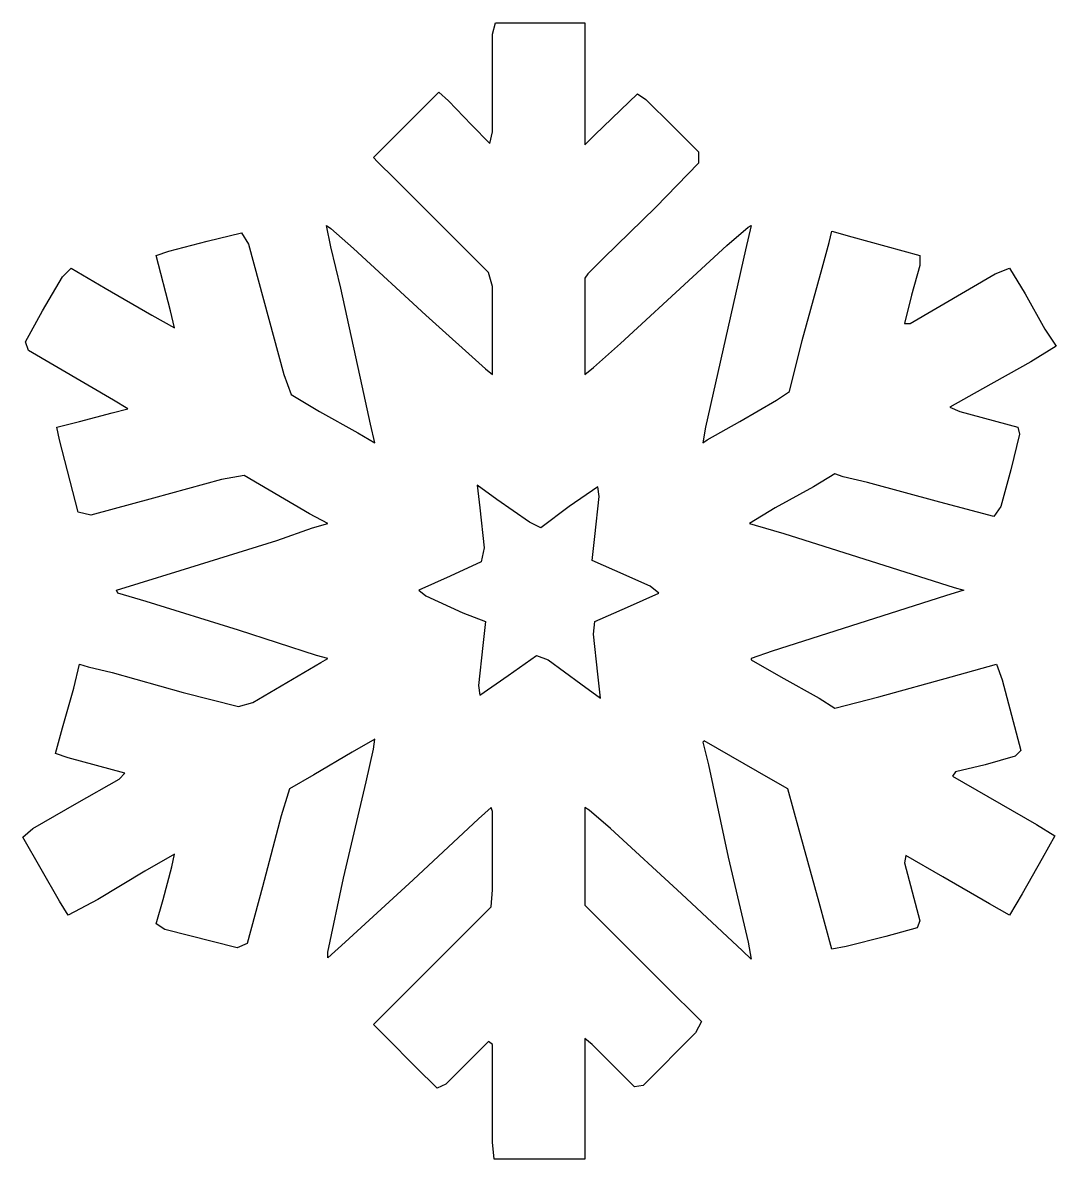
# Model space of a CAD drawing. Header units: centimetres. Extents: x -33.8 to 29.1, y -41.9 to 41.6.
# Drawn here: x 16.96 to 25.67, y -25.19 to -15.61 of the extents above; entities that cross this region are included whole.
import ezdxf

# ---------------------------------------------------------------- set-up
doc = ezdxf.new("R2010")
doc.units = ezdxf.units.CM
doc.header["$MEASUREMENT"] = 0
doc.layers.add('layer 1', color=7, linetype='Continuous')

msp = doc.modelspace()

# ---------------------------------------------------------------- linework, layer by layer
at = {"layer": 'layer 1', "color": 177}
for points, knots in [([(25.45016, -18.4677), (25.45016, -18.4677), (25.66548, -18.3362), (25.66548, -18.3362), (25.66548, -18.3362), (25.66548, -18.3362), (25.56977, -18.19272), (25.56977, -18.19272), (25.56977, -18.19272), (25.56977, -18.19272), (25.40231, -17.89382), (25.40231, -17.89382), (25.40231, -17.89382), (25.40231, -17.89382), (25.27073, -17.67861), (25.27073, -17.67861), (25.27073, -17.67861), (25.27073, -17.67861), (25.15112, -17.72643), (25.15112, -17.72643), (25.15112, -17.72643), (25.15112, -17.72643), (24.43341, -18.14488), (24.43341, -18.14488), (24.43341, -18.14488), (24.43341, -18.14488), (24.38557, -18.14488), (24.38557, -18.14488), (24.38557, -18.14488), (24.38557, -18.14488), (24.44536, -17.90577), (24.44536, -17.90577), (24.44536, -17.90577), (24.44536, -17.90577), (24.51715, -17.65469), (24.51715, -17.65469), (24.51715, -17.65469), (24.51715, -17.65469), (24.51715, -17.571), (24.51715, -17.571), (24.51715, -17.571), (24.51715, -17.571), (23.94297, -17.41558), (23.94297, -17.41558), (23.94297, -17.41558), (23.94297, -17.41558), (23.77552, -17.36776), (23.77552, -17.36776), (23.77552, -17.36776), (23.77552, -17.36776), (23.7516, -17.46339), (23.7516, -17.46339), (23.7516, -17.46339), (23.7516, -17.46339), (23.69178, -17.67861), (23.69178, -17.67861), (23.69178, -17.67861), (23.69178, -17.67861), (23.52433, -18.28838), (23.52433, -18.28838), (23.52433, -18.28838), (23.52433, -18.28838), (23.41667, -18.71879), (23.41667, -18.71879), (23.41667, -18.71879), (23.41667, -18.71879), (23.309, -18.79052), (23.309, -18.79052), (23.309, -18.79052), (23.309, -18.79052), (22.99799, -18.9699), (22.99799, -18.9699), (22.99799, -18.9699), (22.99799, -18.9699), (22.72288, -19.12532), (22.72288, -19.12532), (22.72288, -19.12532), (22.72288, -19.12532), (22.68701, -19.14922), (22.68701, -19.14922), (22.68701, -19.14922), (22.68701, -19.14922), (22.71093, -19.01769), (22.71093, -19.01769), (22.71093, -19.01769), (22.71093, -19.01769), (23.04586, -17.52319), (23.04586, -17.52319), (23.04586, -17.52319), (23.04586, -17.52319), (23.09371, -17.31992), (23.09371, -17.31992), (23.09371, -17.31992), (23.09371, -17.31992), (23.06979, -17.33189), (23.06979, -17.33189), (23.06979, -17.33189), (23.06979, -17.33189), (22.89033, -17.48732), (22.89033, -17.48732), (22.89033, -17.48732), (22.89033, -17.48732), (22.60327, -17.75035), (22.60327, -17.75035), (22.60327, -17.75035), (22.60327, -17.75035), (21.99322, -18.31228), (21.99322, -18.31228), (21.99322, -18.31228), (21.99322, -18.31228), (21.76595, -18.51555), (21.76595, -18.51555), (21.76595, -18.51555), (21.76595, -18.51555), (21.69416, -18.57531), (21.69416, -18.57531), (21.69416, -18.57531), (21.69416, -18.57531), (21.69416, -18.37207), (21.69416, -18.37207), (21.69416, -18.37207), (21.69416, -18.37207), (21.69416, -18.00143), (21.69416, -18.00143), (21.69416, -18.00143), (21.69416, -18.00143), (21.69416, -17.76229), (21.69416, -17.76229), (21.69416, -17.76229), (21.69416, -17.76229), (21.71808, -17.72643), (21.71808, -17.72643), (21.71808, -17.72643), (21.71808, -17.72643), (21.84966, -17.59492), (21.84966, -17.59492), (21.84966, -17.59492), (21.84966, -17.59492), (22.29226, -17.16449), (22.29226, -17.16449), (22.29226, -17.16449), (22.29226, -17.16449), (22.65111, -16.79386), (22.65111, -16.79386), (22.65111, -16.79386), (22.65111, -16.79386), (22.65111, -16.6982), (22.65111, -16.6982), (22.65111, -16.6982), (22.65111, -16.6982), (22.43579, -16.48298), (22.43579, -16.48298), (22.43579, -16.48298), (22.43579, -16.48298), (22.20852, -16.25582), (22.20852, -16.25582), (22.20852, -16.25582), (22.20852, -16.25582), (22.13675, -16.208), (22.13675, -16.208), (22.13675, -16.208), (22.13675, -16.208), (21.7779, -16.55475), (21.7779, -16.55475), (21.7779, -16.55475), (21.7779, -16.55475), (21.69416, -16.63843), (21.69416, -16.63843), (21.69416, -16.63843), (21.69416, -16.63843), (21.69416, -16.36343), (21.69416, -16.36343), (21.69416, -16.36343), (21.69416, -16.36343), (21.69416, -15.9091), (21.69416, -15.9091), (21.69416, -15.9091), (21.69416, -15.9091), (21.69416, -15.6102), (21.69416, -15.6102), (21.69416, -15.6102), (21.69416, -15.6102), (21.5626, -15.6102), (21.5626, -15.6102), (21.5626, -15.6102), (21.5626, -15.6102), (21.22767, -15.6102), (21.22767, -15.6102), (21.22767, -15.6102), (21.22767, -15.6102), (20.94058, -15.6102), (20.94058, -15.6102), (20.94058, -15.6102), (20.94058, -15.6102), (20.91666, -15.70584), (20.91666, -15.70584), (20.91666, -15.70584), (20.91666, -15.70584), (20.91666, -16.53083), (20.91666, -16.53083), (20.91666, -16.53083), (20.91666, -16.53083), (20.89274, -16.62646), (20.89274, -16.62646), (20.89274, -16.62646), (20.89274, -16.62646), (20.73723, -16.47103), (20.73723, -16.47103), (20.73723, -16.47103), (20.73723, -16.47103), (20.54583, -16.26777), (20.54583, -16.26777), (20.54583, -16.26777), (20.54583, -16.26777), (20.46212, -16.19606), (20.46212, -16.19606), (20.46212, -16.19606), (20.46212, -16.19606), (20.30661, -16.35148), (20.30661, -16.35148), (20.30661, -16.35148), (20.30661, -16.35148), (20.06739, -16.59059), (20.06739, -16.59059), (20.06739, -16.59059), (20.06739, -16.59059), (19.91189, -16.74604), (19.91189, -16.74604), (19.91189, -16.74604), (19.91189, -16.74604), (19.94776, -16.78188), (19.94776, -16.78188), (19.94776, -16.78188), (19.94776, -16.78188), (20.09131, -16.92536), (20.09131, -16.92536), (20.09131, -16.92536), (20.09131, -16.92536), (20.53388, -17.36776), (20.53388, -17.36776), (20.53388, -17.36776), (20.53388, -17.36776), (20.88076, -17.71448), (20.88076, -17.71448), (20.88076, -17.71448), (20.88076, -17.71448), (20.91666, -17.83403), (20.91666, -17.83403), (20.91666, -17.83403), (20.91666, -17.83403), (20.91666, -18.18078), (20.91666, -18.18078), (20.91666, -18.18078), (20.91666, -18.18078), (20.91666, -18.5036), (20.91666, -18.5036), (20.91666, -18.5036), (20.91666, -18.5036), (20.91666, -18.57531), (20.91666, -18.57531), (20.91666, -18.57531), (20.91666, -18.57531), (20.85684, -18.52749), (20.85684, -18.52749), (20.85684, -18.52749), (20.85684, -18.52749), (20.35445, -18.07317), (20.35445, -18.07317), (20.35445, -18.07317), (20.35445, -18.07317), (19.74441, -17.51121), (19.74441, -17.51121), (19.74441, -17.51121), (19.74441, -17.51121), (19.55303, -17.34384), (19.55303, -17.34384), (19.55303, -17.34384), (19.55303, -17.34384), (19.51714, -17.31992), (19.51714, -17.31992), (19.51714, -17.31992), (19.51714, -17.31992), (19.55303, -17.49926), (19.55303, -17.49926), (19.55303, -17.49926), (19.55303, -17.49926), (19.63674, -17.84598), (19.63674, -17.84598), (19.63674, -17.84598), (19.63674, -17.84598), (19.81617, -18.67097), (19.81617, -18.67097), (19.81617, -18.67097), (19.81617, -18.67097), (19.88796, -18.99379), (19.88796, -18.99379), (19.88796, -18.99379), (19.88796, -18.99379), (19.92383, -19.14922), (19.92383, -19.14922), (19.92383, -19.14922), (19.92383, -19.14922), (19.7803, -19.06553), (19.7803, -19.06553), (19.7803, -19.06553), (19.7803, -19.06553), (19.45732, -18.88618), (19.45732, -18.88618), (19.45732, -18.88618), (19.45732, -18.88618), (19.2181, -18.74271), (19.2181, -18.74271), (19.2181, -18.74271), (19.2181, -18.74271), (19.15828, -18.57531), (19.15828, -18.57531), (19.15828, -18.57531), (19.15828, -18.57531), (18.85924, -17.47537), (18.85924, -17.47537), (18.85924, -17.47537), (18.85924, -17.47537), (18.79943, -17.37971), (18.79943, -17.37971), (18.79943, -17.37971), (18.79943, -17.37971), (18.51236, -17.45145), (18.51236, -17.45145), (18.51236, -17.45145), (18.51236, -17.45145), (18.18938, -17.53513), (18.18938, -17.53513), (18.18938, -17.53513), (18.18938, -17.53513), (18.08172, -17.571), (18.08172, -17.571), (18.08172, -17.571), (18.08172, -17.571), (18.20135, -18.0373), (18.20135, -18.0373), (18.20135, -18.0373), (18.20135, -18.0373), (18.23722, -18.18078), (18.23722, -18.18078), (18.23722, -18.18078), (18.23722, -18.18078), (18.04585, -18.07317), (18.04585, -18.07317), (18.04585, -18.07317), (18.04585, -18.07317), (17.6511, -17.84598), (17.6511, -17.84598), (17.6511, -17.84598), (17.6511, -17.84598), (17.36403, -17.67861), (17.36403, -17.67861), (17.36403, -17.67861), (17.36403, -17.67861), (17.29224, -17.75035), (17.29224, -17.75035), (17.29224, -17.75035), (17.29224, -17.75035), (17.12479, -18.0373), (17.12479, -18.0373), (17.12479, -18.0373), (17.12479, -18.0373), (16.98123, -18.30033), (16.98123, -18.30033), (16.98123, -18.30033), (16.98123, -18.30033), (17.00518, -18.37207), (17.00518, -18.37207), (17.00518, -18.37207), (17.00518, -18.37207), (17.72286, -18.79052), (17.72286, -18.79052), (17.72286, -18.79052), (17.72286, -18.79052), (17.8425, -18.86226), (17.8425, -18.86226), (17.8425, -18.86226), (17.8425, -18.86226), (17.71091, -18.89813), (17.71091, -18.89813), (17.71091, -18.89813), (17.71091, -18.89813), (17.4358, -18.9699), (17.4358, -18.9699), (17.4358, -18.9699), (17.4358, -18.9699), (17.2444, -19.01769), (17.2444, -19.01769), (17.2444, -19.01769), (17.2444, -19.01769), (17.26832, -19.12532), (17.26832, -19.12532), (17.26832, -19.12532), (17.26832, -19.12532), (17.42383, -19.73507), (17.42383, -19.73507), (17.42383, -19.73507), (17.42383, -19.73507), (17.53149, -19.75899), (17.53149, -19.75899), (17.53149, -19.75899), (17.53149, -19.75899), (18.05779, -19.61551), (18.05779, -19.61551), (18.05779, -19.61551), (18.05779, -19.61551), (18.63197, -19.46009), (18.63197, -19.46009), (18.63197, -19.46009), (18.63197, -19.46009), (18.82335, -19.42419), (18.82335, -19.42419), (18.82335, -19.42419), (18.82335, -19.42419), (19.3736, -19.74702), (19.3736, -19.74702), (19.3736, -19.74702), (19.3736, -19.74702), (19.52911, -19.83073), (19.52911, -19.83073), (19.52911, -19.83073), (19.52911, -19.83073), (19.39753, -19.8666), (19.39753, -19.8666), (19.39753, -19.8666), (19.39753, -19.8666), (19.09846, -19.9742), (19.09846, -19.9742), (19.09846, -19.9742), (19.09846, -19.9742), (18.28507, -20.22529), (18.28507, -20.22529), (18.28507, -20.22529), (18.28507, -20.22529), (17.93819, -20.3329), (17.93819, -20.3329), (17.93819, -20.3329), (17.93819, -20.3329), (17.74681, -20.39266), (17.74681, -20.39266), (17.74681, -20.39266), (17.74681, -20.39266), (17.75876, -20.41658), (17.75876, -20.41658), (17.75876, -20.41658), (17.75876, -20.41658), (17.998, -20.48832), (17.998, -20.48832), (17.998, -20.48832), (17.998, -20.48832), (18.7755, -20.72743), (18.7755, -20.72743), (18.7755, -20.72743), (18.7755, -20.72743), (19.4334, -20.94264), (19.4334, -20.94264), (19.4334, -20.94264), (19.4334, -20.94264), (19.52911, -20.96656), (19.52911, -20.96656), (19.52911, -20.96656), (19.52911, -20.96656), (19.46929, -21.00243), (19.46929, -21.00243), (19.46929, -21.00243), (19.46929, -21.00243), (18.89511, -21.3372), (18.89511, -21.3372), (18.89511, -21.3372), (18.89511, -21.3372), (18.7755, -21.37307), (18.7755, -21.37307), (18.7755, -21.37307), (18.7755, -21.37307), (18.30899, -21.25352), (18.30899, -21.25352), (18.30899, -21.25352), (18.30899, -21.25352), (17.71091, -21.08612), (17.71091, -21.08612), (17.71091, -21.08612), (17.71091, -21.08612), (17.50757, -21.0383), (17.50757, -21.0383), (17.50757, -21.0383), (17.50757, -21.0383), (17.4358, -21.01438), (17.4358, -21.01438), (17.4358, -21.01438), (17.4358, -21.01438), (17.38796, -21.21762), (17.38796, -21.21762), (17.38796, -21.21762), (17.38796, -21.21762), (17.29224, -21.55242), (17.29224, -21.55242), (17.29224, -21.55242), (17.29224, -21.55242), (17.23245, -21.76763), (17.23245, -21.76763), (17.23245, -21.76763), (17.23245, -21.76763), (17.34009, -21.8035), (17.34009, -21.8035), (17.34009, -21.8035), (17.34009, -21.8035), (17.81858, -21.935), (17.81858, -21.935), (17.81858, -21.935), (17.81858, -21.935), (17.77073, -21.98282), (17.77073, -21.98282), (17.77073, -21.98282), (17.77073, -21.98282), (17.41188, -22.18609), (17.41188, -22.18609), (17.41188, -22.18609), (17.41188, -22.18609), (17.04105, -22.4013), (17.04105, -22.4013), (17.04105, -22.4013), (17.04105, -22.4013), (16.95731, -22.47304), (16.95731, -22.47304), (16.95731, -22.47304), (16.95731, -22.47304), (17.26832, -23.01105), (17.26832, -23.01105), (17.26832, -23.01105), (17.26832, -23.01105), (17.34009, -23.13063), (17.34009, -23.13063), (17.34009, -23.13063), (17.34009, -23.13063), (17.59131, -22.9991), (17.59131, -22.9991), (17.59131, -22.9991), (17.59131, -22.9991), (17.98603, -22.75996), (17.98603, -22.75996), (17.98603, -22.75996), (17.98603, -22.75996), (18.23722, -22.61652), (18.23722, -22.61652), (18.23722, -22.61652), (18.23722, -22.61652), (18.2133, -22.72412), (18.2133, -22.72412), (18.2133, -22.72412), (18.2133, -22.72412), (18.14153, -22.9991), (18.14153, -22.9991), (18.14153, -22.9991), (18.14153, -22.9991), (18.08172, -23.20237), (18.08172, -23.20237), (18.08172, -23.20237), (18.08172, -23.20237), (18.15351, -23.25019), (18.15351, -23.25019), (18.15351, -23.25019), (18.15351, -23.25019), (18.76356, -23.40561), (18.76356, -23.40561), (18.76356, -23.40561), (18.76356, -23.40561), (18.84727, -23.36974), (18.84727, -23.36974), (18.84727, -23.36974), (18.84727, -23.36974), (18.97885, -22.89149), (18.97885, -22.89149), (18.97885, -22.89149), (18.97885, -22.89149), (19.13436, -22.29369), (19.13436, -22.29369), (19.13436, -22.29369), (19.13436, -22.29369), (19.19418, -22.1024), (19.19418, -22.1024), (19.19418, -22.1024), (19.19418, -22.1024), (19.20612, -22.06653), (19.20612, -22.06653), (19.20612, -22.06653), (19.20612, -22.06653), (19.40947, -21.94695), (19.40947, -21.94695), (19.40947, -21.94695), (19.40947, -21.94695), (19.73246, -21.75566), (19.73246, -21.75566), (19.73246, -21.75566), (19.73246, -21.75566), (19.92383, -21.64805), (19.92383, -21.64805), (19.92383, -21.64805), (19.92383, -21.64805), (19.91189, -21.73174), (19.91189, -21.73174), (19.91189, -21.73174), (19.91189, -21.73174), (19.85207, -22.00674), (19.85207, -22.00674), (19.85207, -22.00674), (19.85207, -22.00674), (19.66067, -22.81976), (19.66067, -22.81976), (19.66067, -22.81976), (19.66067, -22.81976), (19.52911, -23.44148), (19.52911, -23.44148), (19.52911, -23.44148), (19.52911, -23.44148), (19.52911, -23.48929), (19.52911, -23.48929), (19.52911, -23.48929), (19.52911, -23.48929), (19.67264, -23.35779), (19.67264, -23.35779), (19.67264, -23.35779), (19.67264, -23.35779), (20.24679, -22.83173), (20.24679, -22.83173), (20.24679, -22.83173), (20.24679, -22.83173), (20.79705, -22.31762), (20.79705, -22.31762), (20.79705, -22.31762), (20.79705, -22.31762), (20.90468, -22.22196), (20.90468, -22.22196), (20.90468, -22.22196), (20.90468, -22.22196), (20.91666, -22.25782), (20.91666, -22.25782), (20.91666, -22.25782), (20.91666, -22.25782), (20.91666, -22.91542), (20.91666, -22.91542), (20.91666, -22.91542), (20.91666, -22.91542), (20.90468, -23.05889), (20.90468, -23.05889), (20.90468, -23.05889), (20.90468, -23.05889), (20.60565, -23.35779), (20.60565, -23.35779), (20.60565, -23.35779), (20.60565, -23.35779), (20.16305, -23.80017), (20.16305, -23.80017), (20.16305, -23.80017), (20.16305, -23.80017), (19.91189, -24.05125), (19.91189, -24.05125), (19.91189, -24.05125), (19.91189, -24.05125), (20.01952, -24.15886), (20.01952, -24.15886), (20.01952, -24.15886), (20.01952, -24.15886), (20.27071, -24.40994), (20.27071, -24.40994), (20.27071, -24.40994), (20.27071, -24.40994), (20.45014, -24.58929), (20.45014, -24.58929), (20.45014, -24.58929), (20.45014, -24.58929), (20.52191, -24.55339), (20.52191, -24.55339), (20.52191, -24.55339), (20.52191, -24.55339), (20.88076, -24.19473), (20.88076, -24.19473), (20.88076, -24.19473), (20.88076, -24.19473), (20.91666, -24.21865), (20.91666, -24.21865), (20.91666, -24.21865), (20.91666, -24.21865), (20.91666, -24.60124), (20.91666, -24.60124), (20.91666, -24.60124), (20.91666, -24.60124), (20.91666, -25.04361), (20.91666, -25.04361), (20.91666, -25.04361), (20.91666, -25.04361), (20.9286, -25.18709), (20.9286, -25.18709), (20.9286, -25.18709), (20.9286, -25.18709), (21.51476, -25.18709), (21.51476, -25.18709), (21.51476, -25.18709), (21.51476, -25.18709), (21.69416, -25.18709), (21.69416, -25.18709), (21.69416, -25.18709), (21.69416, -25.18709), (21.69416, -24.9599), (21.69416, -24.9599), (21.69416, -24.9599), (21.69416, -24.9599), (21.69416, -24.50558), (21.69416, -24.50558), (21.69416, -24.50558), (21.69416, -24.50558), (21.69416, -24.17081), (21.69416, -24.17081), (21.69416, -24.17081), (21.69416, -24.17081), (21.75398, -24.21865), (21.75398, -24.21865), (21.75398, -24.21865), (21.75398, -24.21865), (21.94538, -24.40994), (21.94538, -24.40994), (21.94538, -24.40994), (21.94538, -24.40994), (22.11283, -24.57731), (22.11283, -24.57731), (22.11283, -24.57731), (22.11283, -24.57731), (22.1846, -24.56537), (22.1846, -24.56537), (22.1846, -24.56537), (22.1846, -24.56537), (22.62719, -24.12299), (22.62719, -24.12299), (22.62719, -24.12299), (22.62719, -24.12299), (22.67503, -24.02733), (22.67503, -24.02733), (22.67503, -24.02733), (22.67503, -24.02733), (22.36402, -23.71648), (22.36402, -23.71648), (22.36402, -23.71648), (22.36402, -23.71648), (21.90948, -23.26216), (21.90948, -23.26216), (21.90948, -23.26216), (21.90948, -23.26216), (21.75398, -23.10671), (21.75398, -23.10671), (21.75398, -23.10671), (21.75398, -23.10671), (21.69416, -23.04695), (21.69416, -23.04695), (21.69416, -23.04695), (21.69416, -23.04695), (21.69416, -22.85565), (21.69416, -22.85565), (21.69416, -22.85565), (21.69416, -22.85565), (21.69416, -22.47304), (21.69416, -22.47304), (21.69416, -22.47304), (21.69416, -22.47304), (21.69416, -22.22196), (21.69416, -22.22196), (21.69416, -22.22196), (21.69416, -22.22196), (21.73005, -22.24588), (21.73005, -22.24588), (21.73005, -22.24588), (21.73005, -22.24588), (21.90948, -22.4013), (21.90948, -22.4013), (21.90948, -22.4013), (21.90948, -22.4013), (22.50755, -22.95129), (22.50755, -22.95129), (22.50755, -22.95129), (22.50755, -22.95129), (23.02194, -23.42953), (23.02194, -23.42953), (23.02194, -23.42953), (23.02194, -23.42953), (23.09371, -23.50127), (23.09371, -23.50127), (23.09371, -23.50127), (23.09371, -23.50127), (23.06979, -23.35779), (23.06979, -23.35779), (23.06979, -23.35779), (23.06979, -23.35779), (22.90231, -22.64044), (22.90231, -22.64044), (22.90231, -22.64044), (22.90231, -22.64044), (22.73485, -21.86326), (22.73485, -21.86326), (22.73485, -21.86326), (22.73485, -21.86326), (22.68701, -21.67197), (22.68701, -21.67197), (22.68701, -21.67197), (22.68701, -21.67197), (22.69896, -21.66002), (22.69896, -21.66002), (22.69896, -21.66002), (22.69896, -21.66002), (23.26116, -21.98282), (23.26116, -21.98282), (23.26116, -21.98282), (23.26116, -21.98282), (23.40469, -22.06653), (23.40469, -22.06653), (23.40469, -22.06653), (23.40469, -22.06653), (23.50038, -22.41325), (23.50038, -22.41325), (23.50038, -22.41325), (23.50038, -22.41325), (23.66786, -23.02302), (23.66786, -23.02302), (23.66786, -23.02302), (23.66786, -23.02302), (23.77552, -23.41758), (23.77552, -23.41758), (23.77552, -23.41758), (23.77552, -23.41758), (23.89513, -23.39366), (23.89513, -23.39366), (23.89513, -23.39366), (23.89513, -23.39366), (24.23006, -23.30995), (24.23006, -23.30995), (24.23006, -23.30995), (24.23006, -23.30995), (24.49323, -23.23824), (24.49323, -23.23824), (24.49323, -23.23824), (24.49323, -23.23824), (24.51715, -23.17845), (24.51715, -23.17845), (24.51715, -23.17845), (24.51715, -23.17845), (24.38557, -22.68825), (24.38557, -22.68825), (24.38557, -22.68825), (24.38557, -22.68825), (24.39751, -22.62846), (24.39751, -22.62846), (24.39751, -22.62846), (24.39751, -22.62846), (24.70853, -22.80781), (24.70853, -22.80781), (24.70853, -22.80781), (24.70853, -22.80781), (25.10325, -23.03497), (25.10325, -23.03497), (25.10325, -23.03497), (25.10325, -23.03497), (25.27073, -23.13063), (25.27073, -23.13063), (25.27073, -23.13063), (25.27073, -23.13063), (25.37839, -22.95129), (25.37839, -22.95129), (25.37839, -22.95129), (25.37839, -22.95129), (25.54584, -22.65236), (25.54584, -22.65236), (25.54584, -22.65236), (25.54584, -22.65236), (25.65351, -22.46106), (25.65351, -22.46106), (25.65351, -22.46106), (25.65351, -22.46106), (25.498, -22.36543), (25.498, -22.36543), (25.498, -22.36543), (25.498, -22.36543), (24.79227, -21.95892), (24.79227, -21.95892), (24.79227, -21.95892), (24.79227, -21.95892), (24.81619, -21.92306), (24.81619, -21.92306), (24.81619, -21.92306), (24.81619, -21.92306), (25.06738, -21.86326), (25.06738, -21.86326), (25.06738, -21.86326), (25.06738, -21.86326), (25.31857, -21.79153), (25.31857, -21.79153), (25.31857, -21.79153), (25.31857, -21.79153), (25.36642, -21.74371), (25.36642, -21.74371), (25.36642, -21.74371), (25.36642, -21.74371), (25.21091, -21.14591), (25.21091, -21.14591), (25.21091, -21.14591), (25.21091, -21.14591), (25.16307, -21.01438), (25.16307, -21.01438), (25.16307, -21.01438), (25.16307, -21.01438), (24.78029, -21.12199), (24.78029, -21.12199), (24.78029, -21.12199), (24.78029, -21.12199), (24.17024, -21.28936), (24.17024, -21.28936), (24.17024, -21.28936), (24.17024, -21.28936), (23.79944, -21.38502), (23.79944, -21.38502), (23.79944, -21.38502), (23.79944, -21.38502), (23.66786, -21.30133), (23.66786, -21.30133), (23.66786, -21.30133), (23.66786, -21.30133), (23.3449, -21.12199), (23.3449, -21.12199), (23.3449, -21.12199), (23.3449, -21.12199), (23.09371, -20.97851), (23.09371, -20.97851), (23.09371, -20.97851), (23.09371, -20.97851), (23.09371, -20.96656), (23.09371, -20.96656), (23.09371, -20.96656), (23.09371, -20.96656), (23.27313, -20.90677), (23.27313, -20.90677), (23.27313, -20.90677), (23.27313, -20.90677), (24.73245, -20.4405), (24.73245, -20.4405), (24.73245, -20.4405), (24.73245, -20.4405), (24.88795, -20.39266), (24.88795, -20.39266), (24.88795, -20.39266), (24.88795, -20.39266), (24.80421, -20.36874), (24.80421, -20.36874), (24.80421, -20.36874), (24.80421, -20.36874), (24.1583, -20.1655), (24.1583, -20.1655), (24.1583, -20.1655), (24.1583, -20.1655), (23.36882, -19.91441), (23.36882, -19.91441), (23.36882, -19.91441), (23.36882, -19.91441), (23.12958, -19.84268), (23.12958, -19.84268), (23.12958, -19.84268), (23.12958, -19.84268), (23.08173, -19.83073), (23.08173, -19.83073), (23.08173, -19.83073), (23.08173, -19.83073), (23.29703, -19.6992), (23.29703, -19.6992), (23.29703, -19.6992), (23.29703, -19.6992), (23.62001, -19.51985), (23.62001, -19.51985), (23.62001, -19.51985), (23.62001, -19.51985), (23.79944, -19.41225), (23.79944, -19.41225), (23.79944, -19.41225), (23.79944, -19.41225), (23.87121, -19.43617), (23.87121, -19.43617), (23.87121, -19.43617), (23.87121, -19.43617), (24.07456, -19.48398), (24.07456, -19.48398), (24.07456, -19.48398), (24.07456, -19.48398), (24.6846, -19.65138), (24.6846, -19.65138), (24.6846, -19.65138), (24.6846, -19.65138), (25.13915, -19.77094), (25.13915, -19.77094), (25.13915, -19.77094), (25.13915, -19.77094), (25.19896, -19.68725), (25.19896, -19.68725), (25.19896, -19.68725), (25.19896, -19.68725), (25.2827, -19.37638), (25.2827, -19.37638), (25.2827, -19.37638), (25.2827, -19.37638), (25.35447, -19.07748), (25.35447, -19.07748), (25.35447, -19.07748), (25.35447, -19.07748), (25.3425, -19.01769), (25.3425, -19.01769), (25.3425, -19.01769), (25.3425, -19.01769), (24.85206, -18.88618), (24.85206, -18.88618), (24.85206, -18.88618), (24.85206, -18.88618), (24.76834, -18.85031), (24.76834, -18.85031), (24.76834, -18.85031), (24.76834, -18.85031), (25.04346, -18.69489), (25.04346, -18.69489), (25.04346, -18.69489), (25.04346, -18.69489), (25.45016, -18.4677), (25.45016, -18.4677)], [0, 0, 0, 0, 0.003876, 0.003876, 0.003876, 0.003876, 0.0077519, 0.0077519, 0.0077519, 0.0077519, 0.0116279, 0.0116279, 0.0116279, 0.0116279, 0.0155039, 0.0155039, 0.0155039, 0.0155039, 0.0193798, 0.0193798, 0.0193798, 0.0193798, 0.0232558, 0.0232558, 0.0232558, 0.0232558, 0.0271318, 0.0271318, 0.0271318, 0.0271318, 0.0310078, 0.0310078, 0.0310078, 0.0310078, 0.0348837, 0.0348837, 0.0348837, 0.0348837, 0.0387597, 0.0387597, 0.0387597, 0.0387597, 0.0426357, 0.0426357, 0.0426357, 0.0426357, 0.0465116, 0.0465116, 0.0465116, 0.0465116, 0.0503876, 0.0503876, 0.0503876, 0.0503876, 0.0542636, 0.0542636, 0.0542636, 0.0542636, 0.0581395, 0.0581395, 0.0581395, 0.0581395, 0.0620155, 0.0620155, 0.0620155, 0.0620155, 0.0658915, 0.0658915, 0.0658915, 0.0658915, 0.0697674, 0.0697674, 0.0697674, 0.0697674, 0.0736434, 0.0736434, 0.0736434, 0.0736434, 0.0775194, 0.0775194, 0.0775194, 0.0775194, 0.0813953, 0.0813953, 0.0813953, 0.0813953, 0.0852713, 0.0852713, 0.0852713, 0.0852713, 0.0891473, 0.0891473, 0.0891473, 0.0891473, 0.0930233, 0.0930233, 0.0930233, 0.0930233, 0.0968992, 0.0968992, 0.0968992, 0.0968992, 0.1007752, 0.1007752, 0.1007752, 0.1007752, 0.1046512, 0.1046512, 0.1046512, 0.1046512, 0.1085271, 0.1085271, 0.1085271, 0.1085271, 0.1124031, 0.1124031, 0.1124031, 0.1124031, 0.1162791, 0.1162791, 0.1162791, 0.1162791, 0.120155, 0.120155, 0.120155, 0.120155, 0.124031, 0.124031, 0.124031, 0.124031, 0.127907, 0.127907, 0.127907, 0.127907, 0.1317829, 0.1317829, 0.1317829, 0.1317829, 0.1356589, 0.1356589, 0.1356589, 0.1356589, 0.1395349, 0.1395349, 0.1395349, 0.1395349, 0.1434109, 0.1434109, 0.1434109, 0.1434109, 0.1472868, 0.1472868, 0.1472868, 0.1472868, 0.1511628, 0.1511628, 0.1511628, 0.1511628, 0.1550388, 0.1550388, 0.1550388, 0.1550388, 0.1589147, 0.1589147, 0.1589147, 0.1589147, 0.1627907, 0.1627907, 0.1627907, 0.1627907, 0.1666667, 0.1666667, 0.1666667, 0.1666667, 0.1705426, 0.1705426, 0.1705426, 0.1705426, 0.1744186, 0.1744186, 0.1744186, 0.1744186, 0.1782946, 0.1782946, 0.1782946, 0.1782946, 0.1821705, 0.1821705, 0.1821705, 0.1821705, 0.1860465, 0.1860465, 0.1860465, 0.1860465, 0.1899225, 0.1899225, 0.1899225, 0.1899225, 0.1937984, 0.1937984, 0.1937984, 0.1937984, 0.1976744, 0.1976744, 0.1976744, 0.1976744, 0.2015504, 0.2015504, 0.2015504, 0.2015504, 0.2054264, 0.2054264, 0.2054264, 0.2054264, 0.2093023, 0.2093023, 0.2093023, 0.2093023, 0.2131783, 0.2131783, 0.2131783, 0.2131783, 0.2170543, 0.2170543, 0.2170543, 0.2170543, 0.2209302, 0.2209302, 0.2209302, 0.2209302, 0.2248062, 0.2248062, 0.2248062, 0.2248062, 0.2286822, 0.2286822, 0.2286822, 0.2286822, 0.2325581, 0.2325581, 0.2325581, 0.2325581, 0.2364341, 0.2364341, 0.2364341, 0.2364341, 0.2403101, 0.2403101, 0.2403101, 0.2403101, 0.244186, 0.244186, 0.244186, 0.244186, 0.248062, 0.248062, 0.248062, 0.248062, 0.251938, 0.251938, 0.251938, 0.251938, 0.255814, 0.255814, 0.255814, 0.255814, 0.2596899, 0.2596899, 0.2596899, 0.2596899, 0.2635659, 0.2635659, 0.2635659, 0.2635659, 0.2674419, 0.2674419, 0.2674419, 0.2674419, 0.2713178, 0.2713178, 0.2713178, 0.2713178, 0.2751938, 0.2751938, 0.2751938, 0.2751938, 0.2790698, 0.2790698, 0.2790698, 0.2790698, 0.2829457, 0.2829457, 0.2829457, 0.2829457, 0.2868217, 0.2868217, 0.2868217, 0.2868217, 0.2906977, 0.2906977, 0.2906977, 0.2906977, 0.2945736, 0.2945736, 0.2945736, 0.2945736, 0.2984496, 0.2984496, 0.2984496, 0.2984496, 0.3023256, 0.3023256, 0.3023256, 0.3023256, 0.3062016, 0.3062016, 0.3062016, 0.3062016, 0.3100775, 0.3100775, 0.3100775, 0.3100775, 0.3139535, 0.3139535, 0.3139535, 0.3139535, 0.3178295, 0.3178295, 0.3178295, 0.3178295, 0.3217054, 0.3217054, 0.3217054, 0.3217054, 0.3255814, 0.3255814, 0.3255814, 0.3255814, 0.3294574, 0.3294574, 0.3294574, 0.3294574, 0.3333333, 0.3333333, 0.3333333, 0.3333333, 0.3372093, 0.3372093, 0.3372093, 0.3372093, 0.3410853, 0.3410853, 0.3410853, 0.3410853, 0.3449612, 0.3449612, 0.3449612, 0.3449612, 0.3488372, 0.3488372, 0.3488372, 0.3488372, 0.3527132, 0.3527132, 0.3527132, 0.3527132, 0.3565891, 0.3565891, 0.3565891, 0.3565891, 0.3604651, 0.3604651, 0.3604651, 0.3604651, 0.3643411, 0.3643411, 0.3643411, 0.3643411, 0.3682171, 0.3682171, 0.3682171, 0.3682171, 0.372093, 0.372093, 0.372093, 0.372093, 0.375969, 0.375969, 0.375969, 0.375969, 0.379845, 0.379845, 0.379845, 0.379845, 0.3837209, 0.3837209, 0.3837209, 0.3837209, 0.3875969, 0.3875969, 0.3875969, 0.3875969, 0.3914729, 0.3914729, 0.3914729, 0.3914729, 0.3953488, 0.3953488, 0.3953488, 0.3953488, 0.3992248, 0.3992248, 0.3992248, 0.3992248, 0.4031008, 0.4031008, 0.4031008, 0.4031008, 0.4069767, 0.4069767, 0.4069767, 0.4069767, 0.4108527, 0.4108527, 0.4108527, 0.4108527, 0.4147287, 0.4147287, 0.4147287, 0.4147287, 0.4186047, 0.4186047, 0.4186047, 0.4186047, 0.4224806, 0.4224806, 0.4224806, 0.4224806, 0.4263566, 0.4263566, 0.4263566, 0.4263566, 0.4302326, 0.4302326, 0.4302326, 0.4302326, 0.4341085, 0.4341085, 0.4341085, 0.4341085, 0.4379845, 0.4379845, 0.4379845, 0.4379845, 0.4418605, 0.4418605, 0.4418605, 0.4418605, 0.4457364, 0.4457364, 0.4457364, 0.4457364, 0.4496124, 0.4496124, 0.4496124, 0.4496124, 0.4534884, 0.4534884, 0.4534884, 0.4534884, 0.4573643, 0.4573643, 0.4573643, 0.4573643, 0.4612403, 0.4612403, 0.4612403, 0.4612403, 0.4651163, 0.4651163, 0.4651163, 0.4651163, 0.4689922, 0.4689922, 0.4689922, 0.4689922, 0.4728682, 0.4728682, 0.4728682, 0.4728682, 0.4767442, 0.4767442, 0.4767442, 0.4767442, 0.4806202, 0.4806202, 0.4806202, 0.4806202, 0.4844961, 0.4844961, 0.4844961, 0.4844961, 0.4883721, 0.4883721, 0.4883721, 0.4883721, 0.4922481, 0.4922481, 0.4922481, 0.4922481, 0.496124, 0.496124, 0.496124, 0.496124, 0.5, 0.5, 0.5, 0.5, 0.503876, 0.503876, 0.503876, 0.503876, 0.5077519, 0.5077519, 0.5077519, 0.5077519, 0.5116279, 0.5116279, 0.5116279, 0.5116279, 0.5155039, 0.5155039, 0.5155039, 0.5155039, 0.5193798, 0.5193798, 0.5193798, 0.5193798, 0.5232558, 0.5232558, 0.5232558, 0.5232558, 0.5271318, 0.5271318, 0.5271318, 0.5271318, 0.5310078, 0.5310078, 0.5310078, 0.5310078, 0.5348837, 0.5348837, 0.5348837, 0.5348837, 0.5387597, 0.5387597, 0.5387597, 0.5387597, 0.5426357, 0.5426357, 0.5426357, 0.5426357, 0.5465116, 0.5465116, 0.5465116, 0.5465116, 0.5503876, 0.5503876, 0.5503876, 0.5503876, 0.5542636, 0.5542636, 0.5542636, 0.5542636, 0.5581395, 0.5581395, 0.5581395, 0.5581395, 0.5620155, 0.5620155, 0.5620155, 0.5620155, 0.5658915, 0.5658915, 0.5658915, 0.5658915, 0.5697674, 0.5697674, 0.5697674, 0.5697674, 0.5736434, 0.5736434, 0.5736434, 0.5736434, 0.5775194, 0.5775194, 0.5775194, 0.5775194, 0.5813953, 0.5813953, 0.5813953, 0.5813953, 0.5852713, 0.5852713, 0.5852713, 0.5852713, 0.5891473, 0.5891473, 0.5891473, 0.5891473, 0.5930233, 0.5930233, 0.5930233, 0.5930233, 0.5968992, 0.5968992, 0.5968992, 0.5968992, 0.6007752, 0.6007752, 0.6007752, 0.6007752, 0.6046512, 0.6046512, 0.6046512, 0.6046512, 0.6085271, 0.6085271, 0.6085271, 0.6085271, 0.6124031, 0.6124031, 0.6124031, 0.6124031, 0.6162791, 0.6162791, 0.6162791, 0.6162791, 0.620155, 0.620155, 0.620155, 0.620155, 0.624031, 0.624031, 0.624031, 0.624031, 0.627907, 0.627907, 0.627907, 0.627907, 0.6317829, 0.6317829, 0.6317829, 0.6317829, 0.6356589, 0.6356589, 0.6356589, 0.6356589, 0.6395349, 0.6395349, 0.6395349, 0.6395349, 0.6434109, 0.6434109, 0.6434109, 0.6434109, 0.6472868, 0.6472868, 0.6472868, 0.6472868, 0.6511628, 0.6511628, 0.6511628, 0.6511628, 0.6550388, 0.6550388, 0.6550388, 0.6550388, 0.6589147, 0.6589147, 0.6589147, 0.6589147, 0.6627907, 0.6627907, 0.6627907, 0.6627907, 0.6666667, 0.6666667, 0.6666667, 0.6666667, 0.6705426, 0.6705426, 0.6705426, 0.6705426, 0.6744186, 0.6744186, 0.6744186, 0.6744186, 0.6782946, 0.6782946, 0.6782946, 0.6782946, 0.6821705, 0.6821705, 0.6821705, 0.6821705, 0.6860465, 0.6860465, 0.6860465, 0.6860465, 0.6899225, 0.6899225, 0.6899225, 0.6899225, 0.6937984, 0.6937984, 0.6937984, 0.6937984, 0.6976744, 0.6976744, 0.6976744, 0.6976744, 0.7015504, 0.7015504, 0.7015504, 0.7015504, 0.7054264, 0.7054264, 0.7054264, 0.7054264, 0.7093023, 0.7093023, 0.7093023, 0.7093023, 0.7131783, 0.7131783, 0.7131783, 0.7131783, 0.7170543, 0.7170543, 0.7170543, 0.7170543, 0.7209302, 0.7209302, 0.7209302, 0.7209302, 0.7248062, 0.7248062, 0.7248062, 0.7248062, 0.7286822, 0.7286822, 0.7286822, 0.7286822, 0.7325581, 0.7325581, 0.7325581, 0.7325581, 0.7364341, 0.7364341, 0.7364341, 0.7364341, 0.7403101, 0.7403101, 0.7403101, 0.7403101, 0.744186, 0.744186, 0.744186, 0.744186, 0.748062, 0.748062, 0.748062, 0.748062, 0.751938, 0.751938, 0.751938, 0.751938, 0.755814, 0.755814, 0.755814, 0.755814, 0.7596899, 0.7596899, 0.7596899, 0.7596899, 0.7635659, 0.7635659, 0.7635659, 0.7635659, 0.7674419, 0.7674419, 0.7674419, 0.7674419, 0.7713178, 0.7713178, 0.7713178, 0.7713178, 0.7751938, 0.7751938, 0.7751938, 0.7751938, 0.7790698, 0.7790698, 0.7790698, 0.7790698, 0.7829457, 0.7829457, 0.7829457, 0.7829457, 0.7868217, 0.7868217, 0.7868217, 0.7868217, 0.7906977, 0.7906977, 0.7906977, 0.7906977, 0.7945736, 0.7945736, 0.7945736, 0.7945736, 0.7984496, 0.7984496, 0.7984496, 0.7984496, 0.8023256, 0.8023256, 0.8023256, 0.8023256, 0.8062016, 0.8062016, 0.8062016, 0.8062016, 0.8100775, 0.8100775, 0.8100775, 0.8100775, 0.8139535, 0.8139535, 0.8139535, 0.8139535, 0.8178295, 0.8178295, 0.8178295, 0.8178295, 0.8217054, 0.8217054, 0.8217054, 0.8217054, 0.8255814, 0.8255814, 0.8255814, 0.8255814, 0.8294574, 0.8294574, 0.8294574, 0.8294574, 0.8333333, 0.8333333, 0.8333333, 0.8333333, 0.8372093, 0.8372093, 0.8372093, 0.8372093, 0.8410853, 0.8410853, 0.8410853, 0.8410853, 0.8449612, 0.8449612, 0.8449612, 0.8449612, 0.8488372, 0.8488372, 0.8488372, 0.8488372, 0.8527132, 0.8527132, 0.8527132, 0.8527132, 0.8565891, 0.8565891, 0.8565891, 0.8565891, 0.8604651, 0.8604651, 0.8604651, 0.8604651, 0.8643411, 0.8643411, 0.8643411, 0.8643411, 0.8682171, 0.8682171, 0.8682171, 0.8682171, 0.872093, 0.872093, 0.872093, 0.872093, 0.875969, 0.875969, 0.875969, 0.875969, 0.879845, 0.879845, 0.879845, 0.879845, 0.8837209, 0.8837209, 0.8837209, 0.8837209, 0.8875969, 0.8875969, 0.8875969, 0.8875969, 0.8914729, 0.8914729, 0.8914729, 0.8914729, 0.8953488, 0.8953488, 0.8953488, 0.8953488, 0.8992248, 0.8992248, 0.8992248, 0.8992248, 0.9031008, 0.9031008, 0.9031008, 0.9031008, 0.9069767, 0.9069767, 0.9069767, 0.9069767, 0.9108527, 0.9108527, 0.9108527, 0.9108527, 0.9147287, 0.9147287, 0.9147287, 0.9147287, 0.9186047, 0.9186047, 0.9186047, 0.9186047, 0.9224806, 0.9224806, 0.9224806, 0.9224806, 0.9263566, 0.9263566, 0.9263566, 0.9263566, 0.9302326, 0.9302326, 0.9302326, 0.9302326, 0.9341085, 0.9341085, 0.9341085, 0.9341085, 0.9379845, 0.9379845, 0.9379845, 0.9379845, 0.9418605, 0.9418605, 0.9418605, 0.9418605, 0.9457364, 0.9457364, 0.9457364, 0.9457364, 0.9496124, 0.9496124, 0.9496124, 0.9496124, 0.9534884, 0.9534884, 0.9534884, 0.9534884, 0.9573643, 0.9573643, 0.9573643, 0.9573643, 0.9612403, 0.9612403, 0.9612403, 0.9612403, 0.9651163, 0.9651163, 0.9651163, 0.9651163, 0.9689922, 0.9689922, 0.9689922, 0.9689922, 0.9728682, 0.9728682, 0.9728682, 0.9728682, 0.9767442, 0.9767442, 0.9767442, 0.9767442, 0.9806202, 0.9806202, 0.9806202, 0.9806202, 0.9844961, 0.9844961, 0.9844961, 0.9844961, 0.9883721, 0.9883721, 0.9883721, 0.9883721, 0.9922481, 0.9922481, 0.9922481, 0.9922481, 1, 1, 1, 1]), ([(22.05301, -20.53614), (22.05301, -20.53614), (22.05301, -20.53614), (22.05301, -20.53614), (22.05301, -20.53614), (22.05301, -20.53614), (21.7779, -20.65569), (21.7779, -20.65569), (21.7779, -20.65569), (21.7779, -20.65569), (21.76595, -20.7633), (21.76595, -20.7633), (21.76595, -20.7633), (21.76595, -20.7633), (21.80182, -21.09807), (21.80182, -21.09807), (21.80182, -21.09807), (21.80182, -21.09807), (21.82574, -21.30133), (21.82574, -21.30133), (21.82574, -21.30133), (21.82574, -21.30133), (21.65829, -21.18175), (21.65829, -21.18175), (21.65829, -21.18175), (21.65829, -21.18175), (21.38317, -20.97851), (21.38317, -20.97851), (21.38317, -20.97851), (21.38317, -20.97851), (21.28746, -20.94264), (21.28746, -20.94264), (21.28746, -20.94264), (21.28746, -20.94264), (21.04824, -21.11001), (21.04824, -21.11001), (21.04824, -21.11001), (21.04824, -21.11001), (20.809, -21.27741), (20.809, -21.27741), (20.809, -21.27741), (20.809, -21.27741), (20.79705, -21.19373), (20.79705, -21.19373), (20.79705, -21.19373), (20.79705, -21.19373), (20.83292, -20.85896), (20.83292, -20.85896), (20.83292, -20.85896), (20.83292, -20.85896), (20.85684, -20.65569), (20.85684, -20.65569), (20.85684, -20.65569), (20.85684, -20.65569), (20.66546, -20.58395), (20.66546, -20.58395), (20.66546, -20.58395), (20.66546, -20.58395), (20.35445, -20.4405), (20.35445, -20.4405), (20.35445, -20.4405), (20.35445, -20.4405), (20.29464, -20.39266), (20.29464, -20.39266), (20.29464, -20.39266), (20.29464, -20.39266), (20.5578, -20.2731), (20.5578, -20.2731), (20.5578, -20.2731), (20.5578, -20.2731), (20.82097, -20.15352), (20.82097, -20.15352), (20.82097, -20.15352), (20.82097, -20.15352), (20.84489, -20.03397), (20.84489, -20.03397), (20.84489, -20.03397), (20.84489, -20.03397), (20.809, -19.6992), (20.809, -19.6992), (20.809, -19.6992), (20.809, -19.6992), (20.78507, -19.50791), (20.78507, -19.50791), (20.78507, -19.50791), (20.78507, -19.50791), (20.95255, -19.62746), (20.95255, -19.62746), (20.95255, -19.62746), (20.95255, -19.62746), (21.22767, -19.81875), (21.22767, -19.81875), (21.22767, -19.81875), (21.22767, -19.81875), (21.32336, -19.8666), (21.32336, -19.8666), (21.32336, -19.8666), (21.32336, -19.8666), (21.5626, -19.68725), (21.5626, -19.68725), (21.5626, -19.68725), (21.5626, -19.68725), (21.80182, -19.51985), (21.80182, -19.51985), (21.80182, -19.51985), (21.80182, -19.51985), (21.81379, -19.60357), (21.81379, -19.60357), (21.81379, -19.60357), (21.81379, -19.60357), (21.7779, -19.93831), (21.7779, -19.93831), (21.7779, -19.93831), (21.7779, -19.93831), (21.75398, -20.14158), (21.75398, -20.14158), (21.75398, -20.14158), (21.75398, -20.14158), (21.94538, -20.22529), (21.94538, -20.22529), (21.94538, -20.22529), (21.94538, -20.22529), (22.24441, -20.35679), (22.24441, -20.35679), (22.24441, -20.35679), (22.24441, -20.35679), (22.31618, -20.41658), (22.31618, -20.41658), (22.31618, -20.41658), (22.31618, -20.41658), (22.05301, -20.53614), (22.05301, -20.53614)], [0, 0, 0, 0, 0.0294118, 0.0294118, 0.0294118, 0.0294118, 0.0588235, 0.0588235, 0.0588235, 0.0588235, 0.0882353, 0.0882353, 0.0882353, 0.0882353, 0.1176471, 0.1176471, 0.1176471, 0.1176471, 0.1470588, 0.1470588, 0.1470588, 0.1470588, 0.1764706, 0.1764706, 0.1764706, 0.1764706, 0.2058824, 0.2058824, 0.2058824, 0.2058824, 0.2352941, 0.2352941, 0.2352941, 0.2352941, 0.2647059, 0.2647059, 0.2647059, 0.2647059, 0.2941176, 0.2941176, 0.2941176, 0.2941176, 0.3235294, 0.3235294, 0.3235294, 0.3235294, 0.3529412, 0.3529412, 0.3529412, 0.3529412, 0.3823529, 0.3823529, 0.3823529, 0.3823529, 0.4117647, 0.4117647, 0.4117647, 0.4117647, 0.4411765, 0.4411765, 0.4411765, 0.4411765, 0.4705882, 0.4705882, 0.4705882, 0.4705882, 0.5, 0.5, 0.5, 0.5, 0.5294118, 0.5294118, 0.5294118, 0.5294118, 0.5588235, 0.5588235, 0.5588235, 0.5588235, 0.5882353, 0.5882353, 0.5882353, 0.5882353, 0.6176471, 0.6176471, 0.6176471, 0.6176471, 0.6470588, 0.6470588, 0.6470588, 0.6470588, 0.6764706, 0.6764706, 0.6764706, 0.6764706, 0.7058824, 0.7058824, 0.7058824, 0.7058824, 0.7352941, 0.7352941, 0.7352941, 0.7352941, 0.7647059, 0.7647059, 0.7647059, 0.7647059, 0.7941176, 0.7941176, 0.7941176, 0.7941176, 0.8235294, 0.8235294, 0.8235294, 0.8235294, 0.8529412, 0.8529412, 0.8529412, 0.8529412, 0.8823529, 0.8823529, 0.8823529, 0.8823529, 0.9117647, 0.9117647, 0.9117647, 0.9117647, 0.9411765, 0.9411765, 0.9411765, 0.9411765, 1, 1, 1, 1])]:
    msp.add_open_spline(points, degree=3, knots=knots, dxfattribs=at)

doc.saveas('drawing.dxf')
